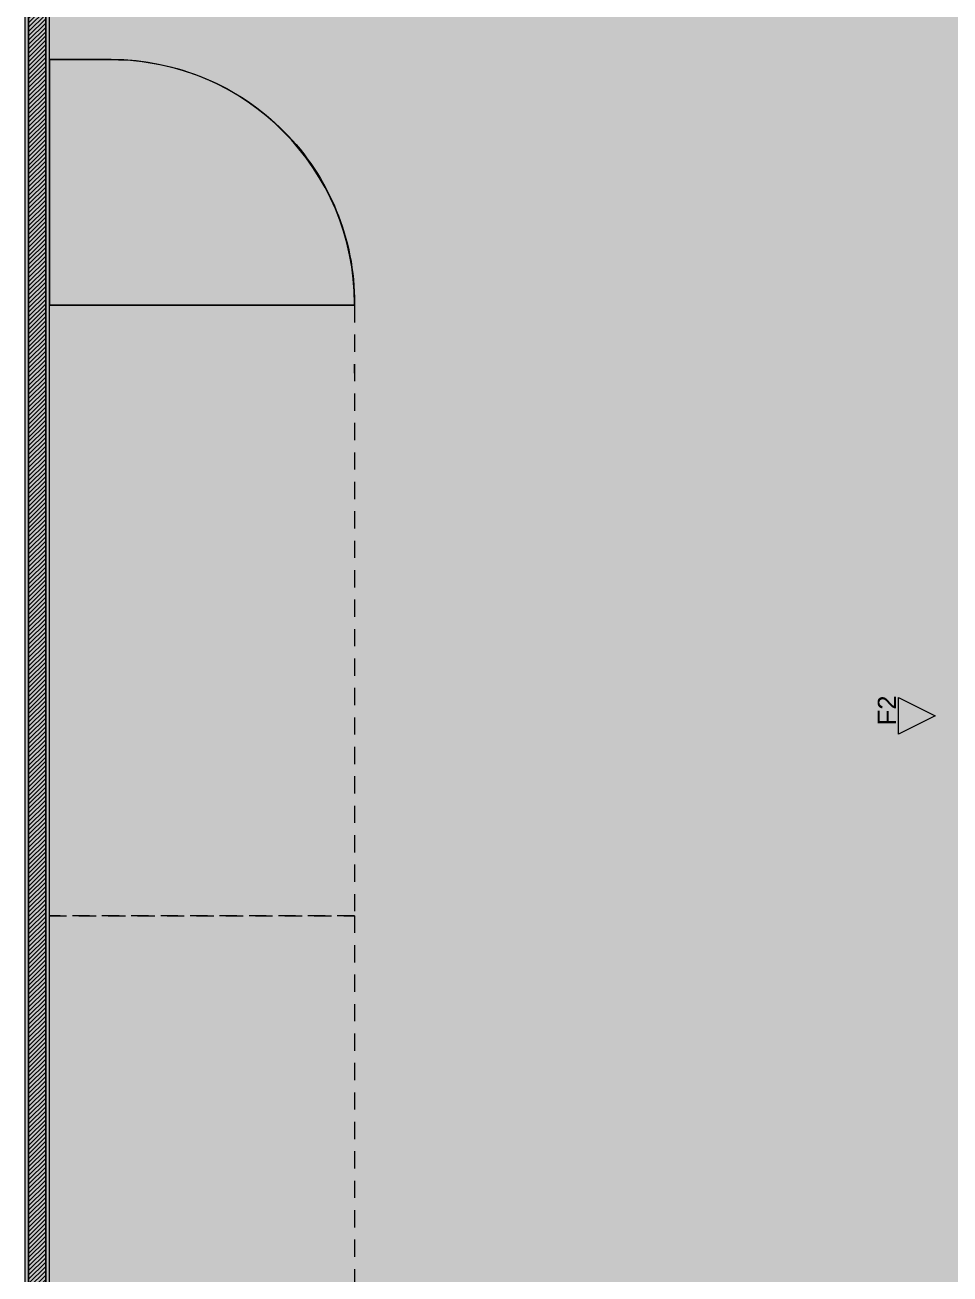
# Model space of a CAD drawing. Header units: metres. Extents: x -77 to -41.1, y -68 to -27.7.
# Drawn here: x -76.51 to -68.94, y -53.04 to -42.81 of the extents above; entities that cross this region are included whole.
import ezdxf

# ---------------------------------------------------------------- set-up
doc = ezdxf.new("R2010")
doc.units = ezdxf.units.M
doc.header["$MEASUREMENT"] = 0
doc.linetypes.add('Hidden Line (2)', pattern=[0.195611, 0.141111, -0.0545])
for name, color, linetype, lineweight, true_color in [('0_Caneta_No__25', 7, 'Continuous', 13, 0x982312), ('0_Caneta_No__28', 7, 'Continuous', 20, 0xd0311a), ('0_Caneta_No__97', 7, 'Continuous', 5, 0x6b6b6b), ('LAJES.EST_Caneta_No__18', 7, 'Continuous', 0, 0xdfdfdf)]:
    doc.layers.add(name, color=color, linetype=linetype, lineweight=lineweight, true_color=true_color)
for name, color, linetype, lineweight in [('LAJES.EST_Caneta_No__241', 7, 'Continuous', 13), ('PAREDE CONSTRUIR_Caneta_No__241', 7, 'Continuous', 13), ('PAREDE CONSTRUIR_Caneta_No__3', 7, 'Continuous', 25), ('TERRENO.ARQ_Caneta_No__241', 7, 'Continuous', 13)]:
    doc.layers.add(name, color=color, linetype=linetype, lineweight=lineweight)
doc.layers.add('PAREDE CONSTRUIR', color=7, linetype='Continuous')
doc.layers.add('TERRENO.ARQ', color=7, linetype='Continuous')
doc.styles.add('GENERATED_STYLE_1', font='arial.ttf')

msp = doc.modelspace()

# ---------------------------------------------------------------- hatches: boundary and pattern name
at = {"layer": '0_Caneta_No__25', "linetype": 'Continuous', "lineweight": 13, "true_color": 0x982312}
msp.add_hatch(color=24, dxfattribs=at).paths.add_polyline_path([(-69.356, -48.615), (-69.056, -48.465), (-69.356, -48.315)])
at = {"layer": 'LAJES.EST_Caneta_No__18', "linetype": 'Continuous', "lineweight": 0, "true_color": 0xdfdfdf}
h = msp.add_hatch(dxfattribs=at)
h.set_pattern_fill('Piso_Externo__0003', color=254, style=0, pattern_type=2)
h.set_pattern_definition([(45, (0, 0.6), (-0.1909188, 0.1909188), [0, -0.18, 0, -0.27]), (110, (0.6, 0.6), (0.253717, 0.09234544), [0, -0.132, 0, -0.228])])
h.paths.add_polyline_path([(-76.514, -65.102), (-73.814, -65.102, -0.414214), (-75.814, -67.102), (-66.814, -67.102, -0.414214), (-68.814, -65.102), (-68.814, -62.301), (-68.814, -45.4, -0.414214), (-66.514, -43.1), (-65.914, -43.1), (-65.914, -42.3), (-66.514, -42.3), (-66.514, -38.204), (-65.114, -38.204), (-65.114, -36.704), (-66.514, -36.704), (-66.514, -32.6), (-65.114, -32.6), (-56.714, -32.6), (-53.814, -32.6), (-44.014, -32.6), (-44.014, -42.3), (-53.814, -42.3), (-53.814, -47.1), (-44.014, -47.1), (-44.014, -50.852), (-45.614, -50.852), (-45.614, -52.351), (-44.014, -52.351), (-44.014, -60.301), (-48.916, -60.301), (-48.916, -61.101), (-44.361, -61.101), (-44.361, -67.102), (-44.014, -67.102), (-41.514, -67.102), (-41.514, -28.102), (-41.714, -28.102), (-41.714, -60.301), (-43.014, -60.301), (-43.014, -30.002), (-66.514, -30.002), (-66.514, -28.102), (-76.514, -28.102)])
h.paths.add_polyline_path([(-73.814, -45.102), (-76.314, -45.102), (-76.314, -43.089), (-75.798, -43.091, -0.414214), (-73.814, -45.088)], flags=0)
h.paths.add_polyline_path([(-73.814, -45.585, -0.009328), (-73.814, -45.66)], flags=0)
h.paths.add_polyline_path([(-52.814, -46.3), (-52.814, -43.1), (-44.014, -43.1), (-44.014, -46.3)], flags=0)
h.paths.add_polyline_path([(-67.714, -34.1), (-76.314, -34.1), (-76.314, -32.6), (-67.714, -32.6)], flags=0)
at = {"layer": 'PAREDE CONSTRUIR', "linetype": 'Continuous', "lineweight": 0, "true_color": 0xffffff}
for points in [[(-76.514, -28.132), (-76.514, -67.102), (-76.484, -67.102), (-76.484, -28.132)], [(-76.344, -30.302), (-76.344, -67.102), (-76.314, -67.102), (-76.314, -30.302)]]:
    msp.add_hatch(color=7, dxfattribs=at).paths.add_polyline_path(points)
at = {"layer": 'PAREDE CONSTRUIR', "linetype": 'Continuous', "lineweight": 0, "true_color": 0x000000}
h = msp.add_hatch(dxfattribs=at)
h.set_pattern_fill('common_brick_0003', color=18, style=0, pattern_type=2)
h.set_pattern_definition([(45, (0, 0), (-0.0176776695, 0.0176776695), [])])
h.paths.add_polyline_path([(-76.484, -30.272), (-76.484, -67.102), (-76.344, -67.102), (-76.344, -30.272)])
at = {"layer": 'TERRENO.ARQ', "linetype": 'Continuous', "lineweight": 0, "true_color": 0xc5d9be}
msp.add_hatch(color=9, dxfattribs=at).paths.add_polyline_path([(-76.314, -43.089), (-76.314, -45.102), (-73.814, -45.102), (-73.814, -45.091, 0.413317), (-75.808, -43.091)])

# ---------------------------------------------------------------- linework, layer by layer
at = {"layer": '0_Caneta_No__25', "color": 24, "linetype": 'Continuous', "lineweight": 13, "true_color": 0x982312, "flags": 128}
msp.add_lwpolyline([(-69.356, -48.615), (-69.356, -48.315), (-69.056, -48.465)], close=True, dxfattribs=at)
at = {"layer": '0_Caneta_No__97', "color": 251, "linetype": 'Hidden Line (2)', "lineweight": 5, "true_color": 0x6b6b6b}
for points in [[(-76.314, -45.102), (-73.814, -45.102), (-73.814, -50.102), (-76.314, -50.102)], [(-76.314, -50.102), (-73.814, -50.102), (-73.814, -55.102), (-76.314, -55.102)]]:
    msp.add_lwpolyline(points, close=True, dxfattribs=at)
at = {"layer": 'LAJES.EST_Caneta_No__241', "color": 7, "linetype": 'Continuous', "lineweight": 13, "flags": 128}
msp.add_lwpolyline([(-48.916, -61.101), (-44.361, -61.101), (-44.361, -67.102), (-44.014, -67.102), (-41.514, -67.102), (-41.514, -28.102), (-41.714, -28.102), (-41.714, -60.301), (-43.014, -60.301), (-43.014, -30.002), (-66.514, -30.002), (-66.514, -28.102), (-76.514, -28.102), (-76.514, -65.102)], dxfattribs=at)
msp.add_lwpolyline([(-48.916, -61.101), (-44.361, -61.101), (-44.361, -67.102), (-44.014, -67.102), (-41.514, -67.102), (-41.514, -28.102), (-41.714, -28.102), (-41.714, -60.301), (-43.014, -60.301), (-43.014, -30.002), (-66.514, -30.002), (-66.514, -28.102), (-76.514, -28.102), (-76.514, -65.102)], dxfattribs=at)
msp.add_lwpolyline([(-48.916, -61.101), (-44.361, -61.101), (-44.361, -67.102), (-44.014, -67.102), (-41.514, -67.102), (-41.514, -28.102), (-41.714, -28.102), (-41.714, -60.301), (-43.014, -60.301), (-43.014, -30.002), (-66.514, -30.002), (-66.514, -28.102), (-76.514, -28.102), (-76.514, -65.102)], dxfattribs=at)
msp.add_lwpolyline([(-48.916, -61.101), (-44.361, -61.101), (-44.361, -67.102), (-44.014, -67.102), (-41.514, -67.102), (-41.514, -28.102), (-41.714, -28.102), (-41.714, -60.301), (-43.014, -60.301), (-43.014, -30.002), (-66.514, -30.002), (-66.514, -28.102), (-76.514, -28.102), (-76.514, -65.102)], dxfattribs=at)
msp.add_lwpolyline([(-48.916, -61.101), (-44.361, -61.101), (-44.361, -67.102), (-44.014, -67.102), (-41.514, -67.102), (-41.514, -28.102), (-41.714, -28.102), (-41.714, -60.301), (-43.014, -60.301), (-43.014, -30.002), (-66.514, -30.002), (-66.514, -28.102), (-76.514, -28.102), (-76.514, -65.102)], dxfattribs=at)
for points in [[(-73.814, -45.102), (-76.314, -45.102), (-76.314, -43.089), (-75.798, -43.091, -0.414214), (-73.814, -45.088)], [(-73.814, -45.102), (-76.314, -45.102), (-76.314, -43.089), (-75.798, -43.091, -0.414214), (-73.814, -45.088)], [(-73.814, -45.102), (-76.314, -45.102), (-76.314, -43.089), (-75.798, -43.091, -0.414214), (-73.814, -45.088)], [(-73.814, -45.102), (-76.314, -45.102), (-76.314, -43.089), (-75.798, -43.091, -0.414214), (-73.814, -45.088)], [(-73.814, -45.585, -0.009328), (-73.814, -45.66)], [(-73.814, -45.585, -0.009328), (-73.814, -45.66)], [(-73.814, -45.585, -0.009328), (-73.814, -45.66)]]:
    msp.add_lwpolyline(points, format="xyb", close=True, dxfattribs=at)
at = {"layer": 'PAREDE CONSTRUIR_Caneta_No__241', "color": 7, "linetype": 'Continuous', "lineweight": 13, "flags": 128}
for points in [[(-76.514, -28.132), (-76.514, -67.102)], [(-76.314, -67.102), (-76.314, -30.302)]]:
    msp.add_lwpolyline(points, dxfattribs=at)
at = {"layer": 'PAREDE CONSTRUIR_Caneta_No__3', "color": 7, "linetype": 'Continuous', "lineweight": 25}
for p, q in [((-76.484, -30.272), (-76.484, -67.102)), ((-76.344, -67.102), (-76.344, -30.272))]:
    msp.add_line(p, q, dxfattribs=at)
at = {"layer": 'TERRENO.ARQ_Caneta_No__241', "color": 7, "linetype": 'Continuous', "lineweight": 13, "flags": 128}
msp.add_lwpolyline([(-76.314, -43.089), (-76.314, -45.102), (-73.814, -45.102), (-73.814, -45.091, 0.413317), (-75.808, -43.091)], format="xyb", close=True, dxfattribs=at)

# ---------------------------------------------------------------- texts
at = {"layer": '0_Caneta_No__28', "color": 22, "lineweight": 20, "true_color": 0xd0311a, "insert": (-69.377, -48.543), "char_height": 0.15, "attachment_point": 7, "rotation": 90, "style": 'GENERATED_STYLE_1'}
msp.add_mtext('\\A1;{\\pql;\\pt0;\\fArial|b0|i0|c0|p0;\\W1.000000;F2}', dxfattribs=at)

doc.saveas('drawing.dxf')
